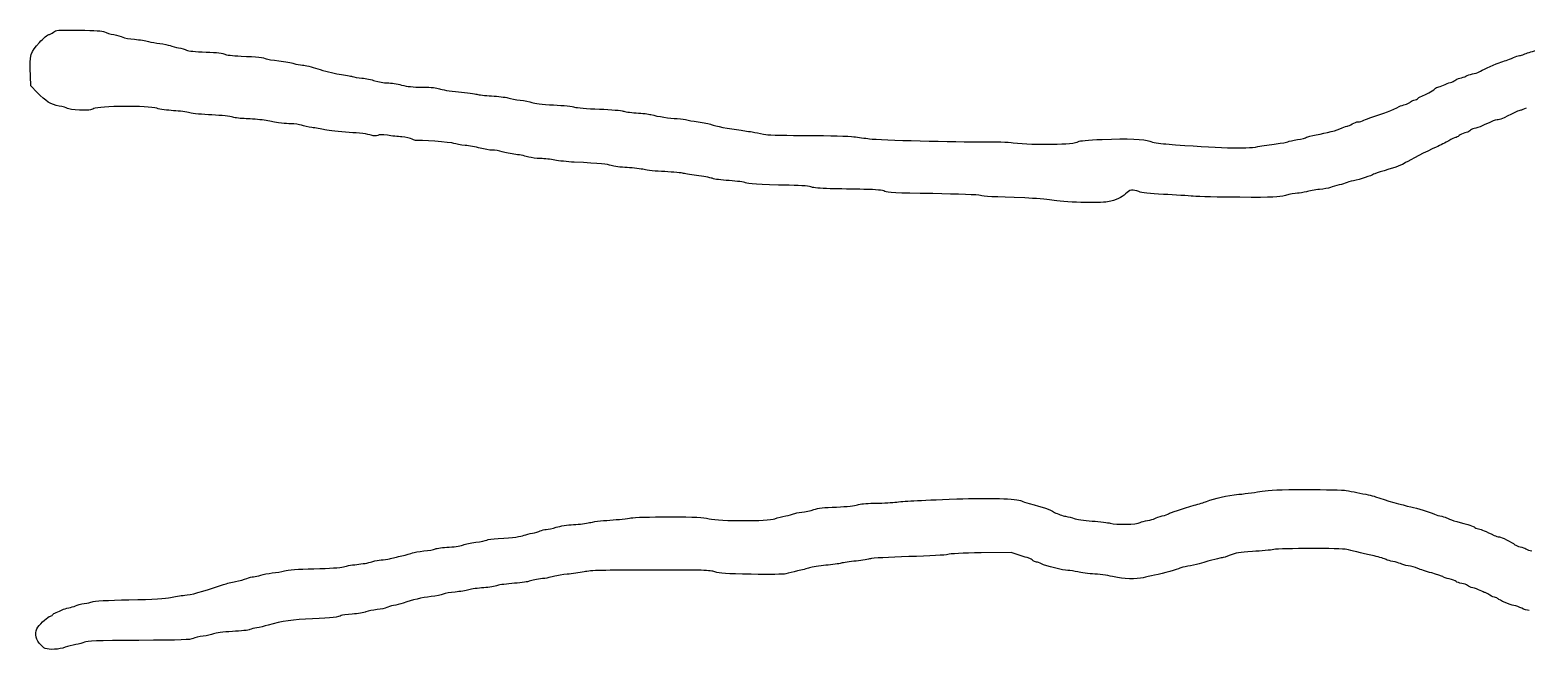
# Model space of a CAD drawing. Extents: x -192 to 192, y 100 to 188.
# Drawn here: x -192.01 to -143.98, y 140.4 to 160.31 of the extents above; entities that cross this region are included whole.
import ezdxf

# ---------------------------------------------------------------- set-up
doc = ezdxf.new("R2010")
doc.units = 0
doc.layers.add('Image', color=7, linetype='CONTINUOUS')

msp = doc.modelspace()

# ---------------------------------------------------------------- linework, layer by layer
at = {"layer": 'Image', "color": 7}
for points in [[(-191.776721, 158.29965), (-191.98761, 158.519229), (-191.994737, 158.825737)], [(-160.260467, 143.445871), (-160.51551, 143.533896), (-161.480858, 143.518325)]]:
    msp.add_lwpolyline(points, dxfattribs=at)
for points in [[(-191.707238, 159.904887), (-191.5733, 160.045962), (-191.43939, 160.161392), (-191.40966, 160.161392)], [(-191.40966, 160.161392), (-191.379931, 160.161392), (-191.31254, 160.195262), (-191.259902, 160.236671)], [(-191.259902, 160.236671), (-191.166781, 160.309925), (-191.144627, 160.311717), (-190.439029, 160.303375)], [(-190.439029, 160.303375), (-189.886504, 160.296837), (-189.690485, 160.28315), (-189.615673, 160.245825)], [(-189.615673, 160.245825), (-189.561669, 160.218883), (-189.428629, 160.180733), (-189.320027, 160.161033)], [(-189.320027, 160.161033), (-189.211427, 160.141337), (-189.082044, 160.1042), (-189.03251, 160.078504)], [(-189.03251, 160.078504), (-188.982975, 160.052808), (-188.811467, 160.021858), (-188.651379, 160.009721)], [(-188.651379, 160.009721), (-188.491292, 159.997596), (-188.291983, 159.967292), (-188.208471, 159.942383)], [(-188.208471, 159.942383), (-188.124958, 159.917467), (-187.958585, 159.887121), (-187.838756, 159.874933)], [(-191.994737, 158.825737), (-192.011865, 159.562212), (-192.003783, 159.59255), (-191.707238, 159.904887)], [(-187.838756, 159.874933), (-187.718925, 159.862754), (-187.57146, 159.832133), (-187.511058, 159.806887)], [(-187.511058, 159.806887), (-187.450656, 159.781654), (-187.328531, 159.750421), (-187.239669, 159.737496)], [(-187.239669, 159.737496), (-187.150808, 159.724558), (-187.035196, 159.692187), (-186.982752, 159.66555)], [(-186.982752, 159.66555), (-186.917681, 159.632504), (-186.719437, 159.61135), (-186.358519, 159.598942)], [(-186.358519, 159.598942), (-186.002273, 159.586679), (-185.806137, 159.565958), (-185.757642, 159.535442)], [(-185.757642, 159.535442), (-185.711733, 159.50655), (-185.522215, 159.482983), (-185.234635, 159.470404)], [(-185.234635, 159.470404), (-184.718792, 159.447837), (-184.502885, 159.424671), (-184.426283, 159.383687)], [(-144.390229, 159.421012), (-144.319542, 159.457054), (-144.233792, 159.486546), (-144.199679, 159.486546)], [(-144.199679, 159.486546), (-144.165567, 159.486546), (-144.095829, 159.508175), (-144.044708, 159.534608)], [(-144.044708, 159.534608), (-143.993592, 159.561033), (-143.815933, 159.612658), (-143.649917, 159.6493)], [(-184.426283, 159.383687), (-184.396771, 159.367892), (-184.21456, 159.338725), (-184.021375, 159.318858)], [(-184.021375, 159.318858), (-183.82819, 159.299012), (-183.609394, 159.26095), (-183.53516, 159.234292)], [(-183.53516, 159.234292), (-183.460927, 159.207633), (-183.336733, 159.185154), (-183.259175, 159.184342)], [(-183.259175, 159.184342), (-183.181617, 159.1833), (-182.961448, 159.128425), (-182.769912, 159.0619)], [(-182.769912, 159.0619), (-182.578375, 158.995362), (-182.269823, 158.919467), (-182.08424, 158.893242)], [(-145.490696, 158.965375), (-145.408621, 159.007946), (-145.0882, 159.154725), (-144.849592, 159.259071)], [(-144.849592, 159.259071), (-144.784638, 159.287467), (-144.683629, 159.320787), (-144.625129, 159.333104)], [(-144.625129, 159.333104), (-144.566625, 159.345408), (-144.460921, 159.384971), (-144.390229, 159.421012)], [(-182.08424, 158.893242), (-181.898658, 158.867008), (-181.708856, 158.831546), (-181.66246, 158.814442)], [(-181.66246, 158.814442), (-181.616065, 158.797329), (-181.477248, 158.774267), (-181.353977, 158.763196)], [(-181.353977, 158.763196), (-181.230708, 158.752133), (-181.042325, 158.712962), (-180.935352, 158.676162)], [(-180.935352, 158.676162), (-180.826475, 158.638696), (-180.650344, 158.608887), (-180.535246, 158.608446)], [(-180.535246, 158.608446), (-180.422163, 158.608446), (-180.216785, 158.577646), (-180.078854, 158.540962)], [(-180.078854, 158.540962), (-179.89351, 158.491675), (-179.719329, 158.474279), (-179.41136, 158.474279)], [(-146.812592, 158.474279), (-146.780938, 158.474279), (-146.702113, 158.502621), (-146.637438, 158.537258)], [(-146.637438, 158.537258), (-146.572754, 158.5719), (-146.471538, 158.610837), (-146.412504, 158.623787)], [(-146.412504, 158.623787), (-146.353475, 158.636725), (-146.2884, 158.667537), (-146.2679, 158.692242)], [(-146.2679, 158.692242), (-146.2474, 158.716937), (-146.1758, 158.747433), (-146.108796, 158.76)], [(-146.108796, 158.76), (-146.041792, 158.772579), (-145.955021, 158.803412), (-145.915979, 158.828529)], [(-145.915979, 158.828529), (-145.876933, 158.853637), (-145.784254, 158.884858), (-145.710021, 158.897912)], [(-145.710021, 158.897912), (-145.635788, 158.910954), (-145.537092, 158.941325), (-145.490696, 158.965375)], [(-191.072373, 157.866325), (-191.338742, 157.914554), (-191.505565, 158.017183), (-191.776721, 158.29965)], [(-179.41136, 158.474279), (-179.109069, 158.474279), (-178.960204, 158.459767), (-178.8692, 158.421437)], [(-178.8692, 158.421437), (-178.800202, 158.392379), (-178.523583, 158.348462), (-178.254488, 158.323842)], [(-178.254488, 158.323842), (-177.985392, 158.299217), (-177.719671, 158.263483), (-177.663998, 158.244429)], [(-177.663998, 158.244429), (-177.608323, 158.225387), (-177.395746, 158.202167), (-177.191604, 158.192833)], [(-177.191604, 158.192833), (-176.987465, 158.18345), (-176.75211, 158.153558), (-176.668598, 158.1263)], [(-176.668598, 158.1263), (-176.585085, 158.099033), (-176.405719, 158.067283), (-176.270006, 158.055746)], [(-176.270006, 158.055746), (-176.134294, 158.0442), (-175.967271, 158.011321), (-175.898842, 157.982683)], [(-147.717692, 157.985012), (-147.696567, 158.010458), (-147.635829, 158.040825), (-147.582721, 158.0525)], [(-147.582721, 158.0525), (-147.529608, 158.064162), (-147.468708, 158.094729), (-147.447383, 158.120417)], [(-147.447383, 158.120417), (-147.426058, 158.146112), (-147.352883, 158.185433), (-147.284775, 158.207787)], [(-147.284775, 158.207787), (-147.149167, 158.252304), (-146.926188, 158.383604), (-146.891846, 158.439167)], [(-146.891846, 158.439167), (-146.879917, 158.458471), (-146.84425, 158.474279), (-146.812592, 158.474279)], [(-190.81071, 157.788833), (-190.836304, 157.810029), (-190.95405, 157.8449), (-191.072373, 157.866325)], [(-190.419581, 157.737558), (-190.60911, 157.744517), (-190.785119, 157.76765), (-190.81071, 157.788833)], [(-189.959977, 157.784837), (-190.054133, 157.735679), (-190.137456, 157.727108), (-190.419581, 157.737558)], [(-187.938531, 157.794012), (-188.220646, 157.879296), (-189.792698, 157.872125), (-189.959977, 157.784837)], [(-187.402152, 157.717596), (-187.595092, 157.728771), (-187.836463, 157.763158), (-187.938531, 157.794012)], [(-186.879146, 157.649921), (-186.973862, 157.675975), (-187.209215, 157.706429), (-187.402152, 157.717596)], [(-186.173244, 157.580633), (-186.466775, 157.592696), (-186.784431, 157.623867), (-186.879146, 157.649921)], [(-185.502592, 157.510396), (-185.585035, 157.539487), (-185.851985, 157.567442), (-186.173244, 157.580633)], [(-175.898842, 157.982683), (-175.815842, 157.94795), (-175.583487, 157.921062), (-175.200808, 157.901912)], [(-175.200808, 157.901912), (-174.885317, 157.886129), (-174.581635, 157.855192), (-174.525962, 157.833175)], [(-174.525962, 157.833175), (-174.468733, 157.810546), (-174.123775, 157.782171), (-173.732337, 157.767883)], [(-173.732337, 157.767883), (-173.351521, 157.753983), (-173.009854, 157.726517), (-172.973081, 157.706842)], [(-172.973081, 157.706842), (-172.93631, 157.687154), (-172.746815, 157.660667), (-172.551981, 157.647971)], [(-172.551981, 157.647971), (-172.357148, 157.635275), (-172.144596, 157.610358), (-172.079642, 157.592612)], [(-172.079642, 157.592612), (-171.846046, 157.528775), (-171.475173, 157.472892), (-171.232969, 157.465033)], [(-148.932413, 157.509604), (-148.587779, 157.620217), (-148.251433, 157.750779), (-148.055113, 157.850162)], [(-148.055113, 157.850162), (-148.008717, 157.873642), (-147.922458, 157.903187), (-147.863425, 157.9158)], [(-147.863425, 157.9158), (-147.804392, 157.928412), (-147.738813, 157.959558), (-147.717692, 157.985012)], [(-144.158375, 157.732004), (-144.205608, 157.732004), (-144.372721, 157.656075), (-144.685475, 157.492496)], [(-143.981104, 157.799487), (-144.050354, 157.762371), (-144.130129, 157.732004), (-144.158375, 157.732004)], [(-185.074629, 157.460237), (-185.235998, 157.461279), (-185.426644, 157.483604), (-185.502592, 157.510396)], [(-184.496817, 157.408621), (-184.65456, 157.435996), (-184.914577, 157.459225), (-185.074629, 157.460237)], [(-183.632194, 157.296208), (-183.837627, 157.299042), (-183.948142, 157.313417), (-184.496817, 157.408621)], [(-183.294771, 157.247471), (-183.366698, 157.272712), (-183.518538, 157.294646), (-183.632194, 157.296208)], [(-182.96154, 157.177612), (-183.07289, 157.190796), (-183.222844, 157.222225), (-183.294771, 157.247471)], [(-182.540212, 157.104046), (-182.660594, 157.131325), (-182.850192, 157.164433), (-182.96154, 157.177612)], [(-181.76414, 157.019392), (-182.070598, 157.038667), (-182.419831, 157.076754), (-182.540212, 157.104046)], [(-171.232969, 157.465033), (-171.097223, 157.460604), (-170.960923, 157.443525), (-170.930077, 157.427012)], [(-170.930077, 157.427012), (-170.899233, 157.410508), (-170.734127, 157.379992), (-170.563177, 157.359208)], [(-170.563177, 157.359208), (-170.392227, 157.338425), (-170.201152, 157.300025), (-170.138567, 157.273875)], [(-170.138567, 157.273875), (-170.015994, 157.222658), (-169.585465, 157.139179), (-169.177804, 157.087583)], [(-169.177804, 157.087583), (-169.038617, 157.069967), (-168.841223, 157.039271), (-168.739154, 157.019371)], [(-150.726842, 156.943379), (-150.381708, 157.000425), (-150.05975, 157.084883), (-149.891854, 157.162442)], [(-149.891854, 157.162442), (-149.816396, 157.197287), (-149.73705, 157.225812), (-149.715517, 157.225812)], [(-149.715517, 157.225812), (-149.693992, 157.225812), (-149.626663, 157.256117), (-149.565896, 157.293171)], [(-149.565896, 157.293171), (-149.505133, 157.330212), (-149.419754, 157.360579), (-149.376163, 157.360654)], [(-149.376163, 157.360654), (-149.332571, 157.360654), (-149.249058, 157.383304), (-149.190579, 157.410825)], [(-149.190579, 157.410825), (-149.1321, 157.438358), (-149.015925, 157.4828), (-148.932413, 157.509604)], [(-145.795437, 157.072754), (-145.817142, 157.046604), (-145.8886, 157.015129), (-145.954233, 157.002821)], [(-145.64865, 157.143875), (-145.707679, 157.130917), (-145.773729, 157.098904), (-145.795437, 157.072754)], [(-145.397917, 157.230404), (-145.476796, 157.195775), (-145.589625, 157.156846), (-145.64865, 157.143875)], [(-145.101754, 157.360837), (-145.185767, 157.323721), (-145.319037, 157.265021), (-145.397917, 157.230404)], [(-144.878592, 157.428325), (-144.917325, 157.428325), (-145.017746, 157.397954), (-145.101754, 157.360837)], [(-144.685475, 157.492496), (-144.752954, 157.457204), (-144.839858, 157.428325), (-144.878592, 157.428325)], [(-181.061719, 156.936187), (-181.141592, 156.962683), (-181.457679, 157.000117), (-181.76414, 157.019392)], [(-180.845752, 156.925854), (-180.89965, 156.897012), (-180.95109, 156.899462), (-181.061719, 156.936187)], [(-180.535452, 156.927312), (-180.710637, 156.95395), (-180.794015, 156.953567), (-180.845752, 156.925854)], [(-180.069087, 156.874146), (-180.193833, 156.883321), (-180.403698, 156.907267), (-180.535452, 156.927312)], [(-179.740454, 156.804767), (-179.796458, 156.833729), (-179.944344, 156.864954), (-180.069087, 156.874146)], [(-179.62121, 156.757104), (-179.630794, 156.754354), (-179.68445, 156.775808), (-179.740454, 156.804767)], [(-178.398898, 156.667875), (-178.484948, 156.703579), (-179.539373, 156.780546), (-179.62121, 156.757104)], [(-178.044604, 156.600804), (-178.179704, 156.612896), (-178.339137, 156.643075), (-178.398898, 156.667875)], [(-177.560617, 156.514308), (-177.691708, 156.549787), (-177.909502, 156.588721), (-178.044604, 156.600804)], [(-168.739154, 157.019371), (-168.637083, 156.999475), (-168.47775, 156.969783), (-168.385081, 156.953396)], [(-168.385081, 156.953396), (-168.29241, 156.937008), (-167.677458, 156.922162), (-167.018517, 156.9204)], [(-167.018517, 156.9204), (-166.359577, 156.918608), (-165.706563, 156.901887), (-165.567375, 156.88315)], [(-165.567375, 156.88315), (-165.42819, 156.864412), (-165.200427, 156.834317), (-165.061242, 156.816275)], [(-165.061242, 156.816275), (-164.746133, 156.775446), (-162.267171, 156.7093), (-161.389538, 156.718308)], [(-161.389538, 156.718308), (-161.031069, 156.722017), (-160.605915, 156.709029), (-160.444754, 156.689467)], [(-160.444754, 156.689467), (-159.769173, 156.607558), (-158.471531, 156.629921), (-158.356417, 156.725454)], [(-158.356417, 156.725454), (-158.323167, 156.753062), (-158.067944, 156.776679), (-157.592606, 156.796167)], [(-157.592606, 156.796167), (-156.757108, 156.830404), (-156.237913, 156.809525), (-156.06011, 156.734546)], [(-156.06011, 156.734546), (-155.990719, 156.705283), (-155.759327, 156.667396), (-155.545908, 156.650346)], [(-155.545908, 156.650346), (-153.824296, 156.512879), (-152.992067, 156.488692), (-152.593454, 156.564525)], [(-152.593454, 156.564525), (-152.44499, 156.592775), (-152.179269, 156.633337), (-152.002965, 156.654679)], [(-152.002965, 156.654679), (-151.82666, 156.676012), (-151.657608, 156.706537), (-151.627292, 156.722525)], [(-151.627292, 156.722525), (-151.596977, 156.738508), (-151.460321, 156.768762), (-151.32361, 156.789754)], [(-151.32361, 156.789754), (-151.186904, 156.81075), (-151.055015, 156.844271), (-151.030521, 156.864242)], [(-151.030521, 156.864242), (-151.006031, 156.884212), (-150.869375, 156.919821), (-150.726842, 156.943379)], [(-146.469521, 156.753296), (-146.564112, 156.697529), (-146.743192, 156.605442), (-146.867475, 156.548662)], [(-146.248412, 156.854704), (-146.275433, 156.854704), (-146.374933, 156.809079), (-146.469521, 156.753296)], [(-146.136425, 156.917571), (-146.170996, 156.882996), (-146.221392, 156.854704), (-146.248412, 156.854704)], [(-145.954233, 157.002821), (-146.019862, 156.990504), (-146.101846, 156.952146), (-146.136425, 156.917571)], [(-177.169508, 156.449796), (-177.253525, 156.449796), (-177.429525, 156.478825), (-177.560617, 156.514308)], [(-176.851108, 156.398517), (-176.942208, 156.426725), (-177.08549, 156.449796), (-177.169508, 156.449796)], [(-176.415531, 156.312329), (-176.563998, 156.331517), (-176.760006, 156.370312), (-176.851108, 156.398517)], [(-176.001008, 156.228637), (-176.080529, 156.255471), (-176.267065, 156.293125), (-176.415531, 156.312329)], [(-175.623612, 156.179858), (-175.75166, 156.179858), (-175.921487, 156.201812), (-176.001008, 156.228637)], [(-175.160835, 156.131625), (-175.287317, 156.158158), (-175.495567, 156.179858), (-175.623612, 156.179858)], [(-174.542833, 156.063879), (-174.756252, 156.074612), (-175.034354, 156.105096), (-175.160835, 156.131625)], [(-146.867475, 156.548662), (-147.187579, 156.402442), (-147.713321, 156.136467), (-147.852658, 156.050267)], [(-173.350829, 155.956642), (-173.483773, 156.003554), (-173.66231, 156.019612), (-174.542833, 156.063879)], [(-172.839546, 155.888862), (-173.044071, 155.899092), (-173.274148, 155.929583), (-173.350829, 155.956642)], [(-172.298967, 155.826079), (-172.391758, 155.850383), (-172.635019, 155.878633), (-172.839546, 155.888862)], [(-171.633921, 155.759587), (-171.906904, 155.771858), (-172.206177, 155.801783), (-172.298967, 155.826079)], [(-171.026558, 155.704112), (-171.087621, 155.722354), (-171.360935, 155.747325), (-171.633921, 155.759587)], [(-170.535202, 155.622517), (-170.744383, 155.649154), (-170.965494, 155.685871), (-171.026558, 155.704112)], [(-170.087242, 155.5379), (-170.12444, 155.557808), (-170.326021, 155.595883), (-170.535202, 155.622517)], [(-148.8818, 155.67485), (-148.946246, 155.630025), (-149.321592, 155.510317), (-149.522904, 155.470371)], [(-148.544375, 155.789975), (-148.7114, 155.739562), (-148.863242, 155.687758), (-148.8818, 155.67485)], [(-147.852658, 156.050267), (-147.986146, 155.967692), (-148.110083, 155.921042), (-148.544375, 155.789975)], [(-169.56584, 155.471267), (-169.815415, 155.488004), (-170.050044, 155.517992), (-170.087242, 155.5379)], [(-169.042237, 155.403467), (-169.080646, 155.424021), (-169.316267, 155.454533), (-169.56584, 155.471267)], [(-167.637956, 155.322812), (-168.639062, 155.344133), (-168.966506, 155.362933), (-169.042237, 155.403467)], [(-166.912496, 155.265567), (-166.966823, 155.295187), (-167.198294, 155.31345), (-167.637956, 155.322812)], [(-166.326577, 155.212062), (-166.658281, 155.2186), (-166.860208, 155.237067), (-166.912496, 155.265567)], [(-165.246823, 155.190754), (-165.562315, 155.196975), (-166.048204, 155.20655), (-166.326577, 155.212062)], [(-164.571977, 155.127562), (-164.648225, 155.16665), (-164.814756, 155.182233), (-165.246823, 155.190754)], [(-163.028079, 155.053242), (-164.228129, 155.071908), (-164.487775, 155.084404), (-164.571977, 155.127562)], [(-156.412327, 155.1173), (-156.605996, 155.198221), (-156.710383, 155.181846), (-156.8424, 155.049829)], [(-150.619529, 155.187821), (-150.758717, 155.175929), (-150.947133, 155.143725), (-151.038235, 155.116279)], [(-150.265233, 155.25345), (-150.320908, 155.22925), (-150.480342, 155.199729), (-150.619529, 155.187821)], [(-149.980725, 155.334696), (-150.081529, 155.314208), (-150.209558, 155.27765), (-150.265233, 155.25345)], [(-149.7614, 155.401083), (-149.781225, 155.385067), (-149.879921, 155.355196), (-149.980725, 155.334696)], [(-149.522904, 155.470371), (-149.634254, 155.448292), (-149.741575, 155.4171), (-149.7614, 155.401083)], [(-161.502108, 154.999142), (-161.547925, 155.016558), (-162.23461, 155.040908), (-163.028079, 155.053242)], [(-160.073192, 154.913879), (-161.070608, 154.9457), (-161.415719, 154.966296), (-161.502108, 154.999142)], [(-159.212762, 154.843029), (-159.364425, 154.871742), (-159.751619, 154.903629), (-160.073192, 154.913879)], [(-157.418606, 154.790158), (-157.653612, 154.741929), (-158.867708, 154.777704), (-159.212762, 154.843029)], [(-156.8424, 155.049829), (-156.96674, 154.925487), (-157.140296, 154.847279), (-157.418606, 154.790158)], [(-155.623694, 155.0309), (-156.065148, 155.054762), (-156.332823, 155.084087), (-156.412327, 155.1173)], [(-154.668608, 154.968054), (-154.826352, 154.982754), (-155.256142, 155.011033), (-155.623694, 155.0309)], [(-153.176727, 154.935579), (-153.839515, 154.938746), (-154.510862, 154.953346), (-154.668608, 154.968054)], [(-151.711015, 154.998096), (-151.951569, 154.935092), (-152.064531, 154.930275), (-153.176727, 154.935579)], [(-151.327125, 155.066362), (-151.394915, 155.066362), (-151.567665, 155.035646), (-151.711015, 154.998096)], [(-151.038235, 155.116279), (-151.129335, 155.088821), (-151.259337, 155.066362), (-151.327125, 155.066362)], [(-152.458483, 145.49755), (-152.219523, 145.540225), (-151.91749, 145.551687), (-151.041306, 145.551283)], [(-151.041306, 145.551283), (-150.428883, 145.551283), (-149.851888, 145.537104), (-149.759096, 145.520379)], [(-166.124121, 144.990571), (-165.767988, 145.002404), (-165.538308, 145.025683), (-165.449275, 145.058962)], [(-165.449275, 145.058962), (-165.359471, 145.092537), (-165.184454, 145.109946), (-164.926269, 145.111)], [(-164.926269, 145.111), (-164.712848, 145.112042), (-164.409167, 145.1269), (-164.251423, 145.144417)], [(-164.251423, 145.144417), (-163.916535, 145.181596), (-163.611396, 145.197875), (-162.260625, 145.250621)], [(-162.260625, 145.250621), (-161.236748, 145.290596), (-160.318585, 145.261333), (-160.182173, 145.184392)], [(-160.182173, 145.184392), (-160.146871, 145.164483), (-160.034477, 145.126154), (-159.932406, 145.099212)], [(-159.932406, 145.099212), (-159.474663, 144.978425), (-159.286369, 144.913608), (-159.117802, 144.818804)], [(-155.461998, 144.772987), (-155.42296, 144.803554), (-155.008369, 144.939896), (-154.634863, 145.044983)], [(-154.634863, 145.044983), (-154.495675, 145.084142), (-154.321058, 145.139492), (-154.246825, 145.167983)], [(-154.246825, 145.167983), (-153.950625, 145.281675), (-153.618744, 145.354621), (-153.200815, 145.397883)], [(-153.200815, 145.397883), (-152.959556, 145.422862), (-152.625506, 145.467708), (-152.458483, 145.49755)], [(-149.759096, 145.520379), (-149.573425, 145.486912), (-149.259954, 145.4263), (-149.050508, 145.383362)], [(-149.050508, 145.383362), (-148.976275, 145.36815), (-148.869988, 145.339529), (-148.814313, 145.319758)], [(-148.814313, 145.319758), (-148.491267, 145.205067), (-147.957358, 145.052983), (-147.683946, 144.997783)], [(-174.053567, 144.488204), (-173.960775, 144.513983), (-173.664685, 144.550312), (-173.395592, 144.568933)], [(-173.395592, 144.568933), (-173.126496, 144.587554), (-172.822815, 144.619104), (-172.720744, 144.639054)], [(-172.720744, 144.639054), (-172.612185, 144.660279), (-172.103456, 144.674937), (-171.495013, 144.674375)], [(-171.495013, 144.674375), (-170.633656, 144.673333), (-170.413252, 144.663525), (-170.212802, 144.615812)], [(-170.212802, 144.615812), (-169.863498, 144.532671), (-168.323271, 144.530867), (-168.098046, 144.613271)], [(-168.098046, 144.613271), (-168.014533, 144.64385), (-167.858846, 144.684646), (-167.752069, 144.703921)], [(-167.752069, 144.703921), (-167.645294, 144.723196), (-167.531415, 144.753121), (-167.499002, 144.770425)], [(-167.499002, 144.770425), (-167.46659, 144.787717), (-167.348967, 144.811971), (-167.237617, 144.824317)], [(-167.237617, 144.824317), (-167.126267, 144.836667), (-166.95165, 144.875087), (-166.849581, 144.909696)], [(-166.849581, 144.909696), (-166.711975, 144.956367), (-166.524431, 144.977275), (-166.124121, 144.990571)], [(-159.117802, 144.818804), (-159.018365, 144.762875), (-158.861088, 144.705912), (-158.768296, 144.692217)], [(-158.768296, 144.692217), (-158.675504, 144.678521), (-158.549927, 144.646621), (-158.489235, 144.621346)], [(-158.489235, 144.621346), (-158.428544, 144.596062), (-158.170417, 144.559629), (-157.915615, 144.540396)], [(-156.134202, 144.559462), (-156.042619, 144.571083), (-155.937315, 144.599046), (-155.900198, 144.621621)], [(-155.900198, 144.621621), (-155.863083, 144.644187), (-155.756996, 144.68145), (-155.664452, 144.704425)], [(-155.664452, 144.704425), (-155.571906, 144.727412), (-155.480802, 144.758254), (-155.461998, 144.772987)], [(-147.683946, 144.997783), (-147.463167, 144.953204), (-147.112392, 144.843496), (-146.924742, 144.760346)], [(-146.924742, 144.760346), (-146.869067, 144.735658), (-146.762779, 144.704721), (-146.688546, 144.691583)], [(-146.688546, 144.691583), (-146.614313, 144.678446), (-146.534463, 144.651896), (-146.5111, 144.632587)], [(-146.5111, 144.632587), (-146.470954, 144.599412), (-146.204392, 144.515333), (-145.858367, 144.426708)], [(-176.984117, 143.9819), (-176.461821, 144.013321), (-176.260321, 144.037562), (-176.150923, 144.082167)], [(-176.150923, 144.082167), (-176.092315, 144.10605), (-175.972156, 144.136008), (-175.883906, 144.148725)], [(-175.883906, 144.148725), (-175.795656, 144.161442), (-175.681775, 144.193579), (-175.63084, 144.220154)], [(-175.63084, 144.220154), (-175.579902, 144.246725), (-175.492675, 144.268762), (-175.437, 144.269112)], [(-175.437, 144.269112), (-175.381327, 144.269112), (-175.237077, 144.301146), (-175.11645, 144.339517)], [(-175.11645, 144.339517), (-174.982327, 144.382179), (-174.76604, 144.415508), (-174.5597, 144.425304)], [(-174.5597, 144.425304), (-174.374119, 144.434162), (-174.146358, 144.462421), (-174.053567, 144.488204)], [(-157.915615, 144.540396), (-157.660817, 144.521154), (-157.399302, 144.490142), (-157.334471, 144.471479)], [(-157.334471, 144.471479), (-157.143681, 144.416542), (-156.468892, 144.42815), (-156.37765, 144.487937)], [(-156.37765, 144.487937), (-156.33534, 144.515658), (-156.22579, 144.54785), (-156.134202, 144.559462)], [(-145.858367, 144.426708), (-145.772933, 144.404825), (-145.681829, 144.370029), (-145.655913, 144.349396)], [(-145.655913, 144.349396), (-145.629996, 144.328758), (-145.563238, 144.301554), (-145.507567, 144.288942)], [(-145.507567, 144.288942), (-145.416221, 144.268246), (-145.287617, 144.214225), (-145.007133, 144.078758)], [(-179.36461, 143.578796), (-179.208719, 143.591996), (-179.04321, 143.621583), (-178.996815, 143.644542)], [(-178.996815, 143.644542), (-178.950419, 143.667496), (-178.751902, 143.694121), (-178.555669, 143.703704)], [(-178.555669, 143.703704), (-178.325473, 143.714946), (-178.161935, 143.740233), (-178.094758, 143.774975)], [(-178.094758, 143.774975), (-178.037494, 143.804583), (-177.860554, 143.8436), (-177.701563, 143.861662)], [(-177.701563, 143.861662), (-177.542571, 143.879725), (-177.383298, 143.910125), (-177.347625, 143.929221)], [(-177.347625, 143.929221), (-177.311952, 143.948304), (-177.148375, 143.972021), (-176.984117, 143.9819)], [(-152.087317, 143.624654), (-152.180108, 143.606592), (-152.484896, 143.578458), (-152.764623, 143.562125)], [(-149.742225, 143.628446), (-149.898096, 143.670012), (-151.870742, 143.666837), (-152.087317, 143.624654)], [(-148.864925, 143.419462), (-149.314392, 143.522621), (-149.604446, 143.591708), (-149.742225, 143.628446)], [(-145.007133, 144.078758), (-144.954592, 144.053392), (-144.880521, 144.032629), (-144.842525, 144.032629)], [(-144.842525, 144.032629), (-144.776746, 144.032629), (-144.450883, 143.866425), (-144.343454, 143.778083)], [(-144.343454, 143.778083), (-144.315617, 143.755192), (-144.239696, 143.725687), (-144.174742, 143.712517)], [(-144.174742, 143.712517), (-144.109788, 143.69935), (-144.026054, 143.669287), (-143.988663, 143.645708)], [(-143.988663, 143.645708), (-143.951279, 143.622121), (-143.867767, 143.592112), (-143.803079, 143.579017)], [(-181.941213, 143.073758), (-181.84399, 143.101017), (-181.623821, 143.13755), (-181.451948, 143.154971)], [(-181.451948, 143.154971), (-181.280075, 143.172392), (-181.078717, 143.209308), (-181.004483, 143.237008)], [(-181.004483, 143.237008), (-180.93025, 143.264717), (-180.808777, 143.288421), (-180.734544, 143.289675)], [(-180.734544, 143.289675), (-180.660313, 143.290925), (-180.53884, 143.308342), (-180.464606, 143.328354)], [(-180.464606, 143.328354), (-180.390373, 143.348358), (-180.215756, 143.391042), (-180.076569, 143.423192)], [(-180.076569, 143.423192), (-179.937383, 143.455342), (-179.784025, 143.498108), (-179.735775, 143.518217)], [(-179.735775, 143.518217), (-179.687525, 143.538325), (-179.5205, 143.565583), (-179.36461, 143.578796)], [(-166.461544, 143.120471), (-166.665685, 143.102229), (-166.901038, 143.06565), (-166.98455, 143.039192)], [(-165.972281, 143.185887), (-166.037233, 143.16815), (-166.257402, 143.138712), (-166.461544, 143.120471)], [(-165.489296, 143.255904), (-165.689983, 143.235142), (-165.907327, 143.203625), (-165.972281, 143.185887)], [(-165.033775, 143.329112), (-165.083623, 143.309617), (-165.288606, 143.276675), (-165.489296, 143.255904)], [(-163.7959, 143.396671), (-164.433125, 143.378829), (-164.983431, 143.348787), (-165.033775, 143.329112)], [(-162.547435, 143.465771), (-162.605796, 143.44445), (-163.134483, 143.415187), (-163.7959, 143.396671)], [(-161.480858, 143.518325), (-162.055573, 143.509046), (-162.487171, 143.487775), (-162.547435, 143.465771)], [(-159.965802, 143.357837), (-159.987596, 143.357837), (-160.120196, 143.39745), (-160.260467, 143.445871)], [(-159.840385, 143.29035), (-159.887571, 143.327467), (-159.94401, 143.357837), (-159.965802, 143.357837)], [(-159.700096, 143.222667), (-159.730069, 143.222667), (-159.7932, 143.253233), (-159.840385, 143.29035)], [(-159.544369, 143.16925), (-159.600044, 143.198508), (-159.670121, 143.22255), (-159.700096, 143.222667)], [(-158.690606, 142.952929), (-158.843379, 142.952929), (-159.402167, 143.094521), (-159.544369, 143.16925)], [(-154.483021, 143.17005), (-154.575813, 143.143908), (-154.739096, 143.107646), (-154.845869, 143.089467)], [(-153.740388, 143.357837), (-153.788523, 143.357837), (-154.060713, 143.289012), (-154.483021, 143.17005)], [(-153.480627, 143.445133), (-153.594708, 143.397125), (-153.711598, 143.357837), (-153.740388, 143.357837)], [(-152.764623, 143.562125), (-153.193542, 143.537092), (-153.305708, 143.518767), (-153.480627, 143.445133)], [(-148.476888, 143.304521), (-148.514004, 143.327275), (-148.688621, 143.379004), (-148.864925, 143.419462)], [(-148.257563, 143.239017), (-148.341075, 143.252283), (-148.439771, 143.281754), (-148.476888, 143.304521)], [(-148.020921, 143.171562), (-148.067563, 143.195404), (-148.17405, 143.225762), (-148.257563, 143.239017)], [(-147.767854, 143.104796), (-147.860404, 143.117671), (-147.974283, 143.147712), (-148.020921, 143.171562)], [(-185.407854, 142.600121), (-185.287227, 142.623254), (-185.127794, 142.665887), (-185.05356, 142.694854)], [(-185.05356, 142.694854), (-184.979327, 142.723817), (-184.878744, 142.748187), (-184.830042, 142.749)], [(-184.830042, 142.749), (-184.781342, 142.750042), (-184.677848, 142.772933), (-184.600056, 142.800383)], [(-184.600056, 142.800383), (-184.522267, 142.827829), (-184.357129, 142.859746), (-184.233085, 142.871304)], [(-184.233085, 142.871304), (-184.10904, 142.882871), (-183.931629, 142.914158), (-183.838838, 142.940825)], [(-183.838838, 142.940825), (-183.724465, 142.973692), (-183.420165, 142.994937), (-182.894052, 143.006767)], [(-182.894052, 143.006767), (-182.362688, 143.018717), (-182.062242, 143.039837), (-181.941213, 143.073758)], [(-175.622583, 142.681346), (-175.798888, 142.660096), (-175.961919, 142.627296), (-175.984879, 142.608462)], [(-175.167063, 142.7655), (-175.241296, 142.740467), (-175.446279, 142.702604), (-175.622583, 142.681346)], [(-174.762154, 142.833521), (-174.910621, 142.821142), (-175.092829, 142.790533), (-175.167063, 142.7655)], [(-174.222277, 142.909558), (-174.370744, 142.880117), (-174.613688, 142.845912), (-174.762154, 142.833521)], [(-172.07964, 142.965708), (-173.645669, 142.9635), (-173.996544, 142.954308), (-174.222277, 142.909558)], [(-170.021358, 142.907417), (-170.191685, 142.963337), (-170.360894, 142.968121), (-172.07964, 142.965708)], [(-168.857248, 142.829242), (-169.677208, 142.8437), (-169.86585, 142.856371), (-170.021358, 142.907417)], [(-167.743752, 142.846442), (-167.82846, 142.824812), (-168.243115, 142.818412), (-168.857248, 142.829242)], [(-167.372585, 142.935996), (-167.502494, 142.905679), (-167.669519, 142.865387), (-167.743752, 142.846442)], [(-166.98455, 143.039192), (-167.068063, 143.012737), (-167.242679, 142.9663), (-167.372585, 142.935996)], [(-158.378913, 142.905046), (-158.480244, 142.931387), (-158.620506, 142.952929), (-158.690606, 142.952929)], [(-157.82351, 142.834758), (-158.027652, 142.847083), (-158.277581, 142.878704), (-158.378913, 142.905046)], [(-157.207335, 142.747679), (-157.342092, 142.783258), (-157.619371, 142.822442), (-157.82351, 142.834758)], [(-156.271365, 142.72015), (-156.488904, 142.662858), (-156.935863, 142.676008), (-157.207335, 142.747679)], [(-155.915994, 142.801562), (-156.037217, 142.776329), (-156.197131, 142.7397), (-156.271365, 142.72015)], [(-155.102308, 143.023071), (-155.176952, 142.983117), (-155.609802, 142.865283), (-155.915994, 142.801562)], [(-154.845869, 143.089467), (-154.952648, 143.071279), (-155.068044, 143.041396), (-155.102308, 143.023071)], [(-147.464621, 143.019554), (-147.538854, 143.053562), (-147.675308, 143.091921), (-147.767854, 143.104796)], [(-147.014346, 142.872479), (-147.187763, 142.919371), (-147.390388, 142.985558), (-147.464621, 143.019554)], [(-146.659604, 142.754487), (-146.681296, 142.772496), (-146.840933, 142.825587), (-147.014346, 142.872479)], [(-146.4519, 142.680762), (-146.544446, 142.703317), (-146.637913, 142.736487), (-146.659604, 142.754487)], [(-146.233025, 142.598471), (-146.260863, 142.621183), (-146.359354, 142.658217), (-146.4519, 142.680762)], [(-187.044358, 142.155733), (-186.835558, 142.171371), (-186.536881, 142.254137), (-185.795892, 142.501679)], [(-185.795892, 142.501679), (-185.7031, 142.532679), (-185.528483, 142.576975), (-185.407854, 142.600121)], [(-178.743748, 142.191754), (-178.799423, 142.1671), (-178.97404, 142.132387), (-179.131785, 142.114621)], [(-178.361763, 142.25985), (-178.516179, 142.24705), (-178.688073, 142.216396), (-178.743748, 142.191754)], [(-177.923113, 142.328992), (-178.009952, 142.303779), (-178.207344, 142.272662), (-178.361763, 142.25985)], [(-177.444669, 142.398329), (-177.620973, 142.385412), (-177.836271, 142.354212), (-177.923113, 142.328992)], [(-177.006019, 142.466396), (-177.070973, 142.441871), (-177.268365, 142.41125), (-177.444669, 142.398329)], [(-176.457271, 142.5426), (-176.694127, 142.525204), (-176.941065, 142.490912), (-177.006019, 142.466396)], [(-175.984879, 142.608462), (-176.007838, 142.589629), (-176.220415, 142.559987), (-176.457271, 142.5426)], [(-146.051692, 142.537187), (-146.123588, 142.548183), (-146.205188, 142.575771), (-146.233025, 142.598471)], [(-145.866113, 142.468892), (-145.896288, 142.495462), (-145.9798, 142.526187), (-146.051692, 142.537187)], [(-145.693146, 142.395471), (-145.7581, 142.409283), (-145.835933, 142.442329), (-145.866113, 142.468892)], [(-145.45745, 142.307358), (-145.522129, 142.342), (-145.628192, 142.381646), (-145.693146, 142.395471)], [(-145.301725, 142.244367), (-145.322692, 142.244367), (-145.392775, 142.272712), (-145.45745, 142.307358)], [(-145.183129, 142.182029), (-145.227383, 142.216321), (-145.280754, 142.244367), (-145.301725, 142.244367)], [(-145.001767, 142.095004), (-145.057258, 142.108587), (-145.138871, 142.14775), (-145.183129, 142.182029)], [(-191.169356, 141.602137), (-191.109042, 141.6246), (-191.021733, 141.662442), (-190.975338, 141.686229)], [(-190.975338, 141.686229), (-190.928942, 141.710029), (-190.835569, 141.73945), (-190.767844, 141.751617)], [(-190.767844, 141.751617), (-190.700119, 141.763787), (-190.601423, 141.794692), (-190.548519, 141.820292)], [(-190.548519, 141.820292), (-190.495617, 141.845896), (-190.368819, 141.877612), (-190.266748, 141.890771)], [(-190.266748, 141.890771), (-190.164677, 141.903933), (-190.050798, 141.930746), (-190.013681, 141.950379)], [(-190.013681, 141.950379), (-189.97316, 141.971808), (-189.50091, 141.995837), (-188.831742, 142.010525)], [(-188.831742, 142.010525), (-188.023892, 142.028262), (-187.65721, 142.049162), (-187.498921, 142.086521)], [(-187.498921, 142.086521), (-187.378819, 142.114854), (-187.174265, 142.146012), (-187.044358, 142.155733)], [(-180.869515, 141.693833), (-180.999421, 141.683604), (-181.158854, 141.652879), (-181.223808, 141.625517)], [(-180.559773, 141.758271), (-180.600221, 141.733037), (-180.739606, 141.704042), (-180.869515, 141.693833)], [(-180.340448, 141.824933), (-180.420627, 141.813492), (-180.519323, 141.783492), (-180.559773, 141.758271)], [(-180.025956, 141.906442), (-180.118748, 141.873046), (-180.260269, 141.836362), (-180.340448, 141.824933)], [(-179.131785, 142.114621), (-179.432256, 142.080762), (-179.741781, 142.008704), (-180.025956, 141.906442)], [(-144.883671, 142.046225), (-144.893138, 142.059471), (-144.946279, 142.081425), (-145.001767, 142.095004)], [(-144.375304, 141.824654), (-144.493567, 141.8439), (-144.850154, 141.999325), (-144.883671, 142.046225)], [(-144.123538, 141.737937), (-144.196017, 141.774883), (-144.309313, 141.813908), (-144.375304, 141.824654)], [(-143.884929, 141.670746), (-143.943688, 141.670746), (-144.051063, 141.700987), (-144.123538, 141.737937)], [(-191.759846, 141.130042), (-191.655623, 141.271937), (-191.433185, 141.469542), (-191.354938, 141.489733)], [(-191.354938, 141.489733), (-191.313181, 141.500512), (-191.279019, 141.521021), (-191.279019, 141.535317)], [(-191.279019, 141.535317), (-191.279019, 141.549617), (-191.229671, 141.579679), (-191.169356, 141.602137)], [(-182.944667, 141.401321), (-183.559798, 141.376583), (-183.930925, 141.323383), (-184.361844, 141.19815)], [(-182.016752, 141.5022), (-182.083025, 141.452842), (-182.329494, 141.426046), (-182.944667, 141.401321)], [(-181.662458, 141.551546), (-181.838763, 141.538229), (-181.998194, 141.516021), (-182.016752, 141.5022)], [(-181.223808, 141.625517), (-181.288763, 141.598154), (-181.486154, 141.564875), (-181.662458, 141.551546)], [(-191.712665, 140.618392), (-191.837844, 140.776442), (-191.858113, 140.996242), (-191.759846, 141.130042)], [(-186.774117, 140.767546), (-186.859994, 140.723508), (-187.119665, 140.714504), (-188.515898, 140.707125)], [(-186.453867, 140.843821), (-186.574496, 140.830337), (-186.718608, 140.796004), (-186.774117, 140.767546)], [(-186.116444, 140.9195), (-186.181398, 140.891379), (-186.333238, 140.857321), (-186.453867, 140.843821)], [(-185.509081, 140.992879), (-185.82685, 140.978433), (-186.039742, 140.952717), (-186.116444, 140.9195)], [(-184.952333, 141.052192), (-184.98945, 141.0318), (-185.239988, 141.005112), (-185.509081, 140.992879)], [(-184.733008, 141.111833), (-184.816521, 141.099421), (-184.915217, 141.072583), (-184.952333, 141.052192)], [(-184.361844, 141.19815), (-184.482473, 141.163087), (-184.649496, 141.124254), (-184.733008, 141.111833)], [(-191.518646, 140.449058), (-191.566929, 140.468429), (-191.654238, 140.544625), (-191.712665, 140.618392)], [(-190.885144, 140.484521), (-191.067817, 140.413504), (-191.385631, 140.395712), (-191.518646, 140.449058)], [(-190.539846, 140.571271), (-190.640179, 140.558383), (-190.795565, 140.51935), (-190.885144, 140.484521)], [(-190.25709, 140.646579), (-190.312273, 140.618046), (-190.439513, 140.584154), (-190.539846, 140.571271)], [(-188.515898, 140.707125), (-189.91449, 140.699742), (-190.171569, 140.6908), (-190.25709, 140.646579)]]:
    msp.add_open_spline(points, degree=3, dxfattribs=at)

doc.saveas('drawing.dxf')
